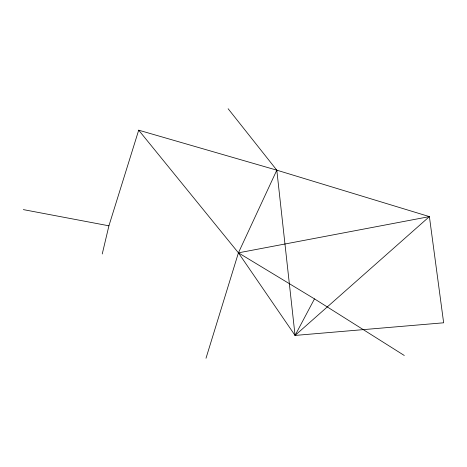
<?xml version="1.0" encoding="UTF-8"?>
<svg xmlns="http://www.w3.org/2000/svg" width="467" height="467" viewBox="0 0 467 467"><rect width="100%" height="100%" fill="white"/><g stroke="black" fill="none" stroke-linecap="round" stroke-linejoin="round"><path stroke-width="0.7" d="M102.244 253.978L108.916 225.812L138.699 130.182L276.803 170.169L429.395 216.612L443.65 322.796L295.062 335.434L238.427 252.84L138.699 130.182M205.994 358.259L238.427 252.84L276.803 170.169L228.13 108.741M295.062 335.434L314.484 298.88L238.427 252.84L429.395 216.612L295.062 335.434L276.803 170.169M23.35 209.613L108.916 225.812M314.484 298.88L404.288 355.48"/></g></svg>
